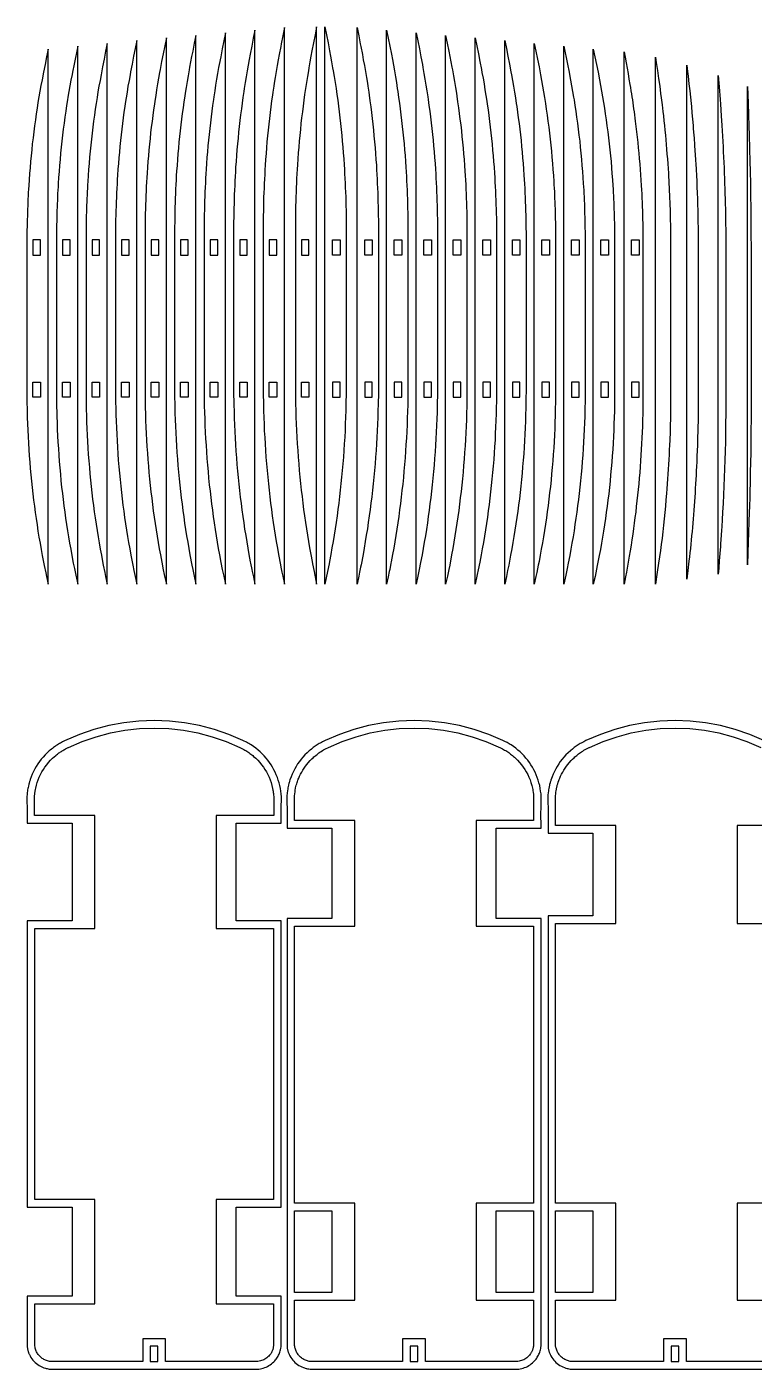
# Model space of a CAD drawing. Extents: x -0.2 to 42.7, y -68.2 to -33.5.
# Drawn here: x 16.85 to 28.8, y -55.81 to -33.75 of the extents above; entities that cross this region are included whole.
import ezdxf

# ---------------------------------------------------------------- set-up
doc = ezdxf.new("R2010")
doc.units = 0
doc.layers.get('0').update_dxf_attribs({"linetype": 'CONTINUOUS'})
doc.layers.add('SECTIONCUTEDGES', color=18, linetype='CONTINUOUS')

msp = doc.modelspace()

# ---------------------------------------------------------------- linework, layer by layer
for points in [[(17.076, -37.253), (16.951, -37.253), (16.951, -37.504), (17.076, -37.504)], [(17.562, -37.253), (17.437, -37.253), (17.437, -37.504), (17.562, -37.504)], [(18.047, -37.253), (17.922, -37.253), (17.922, -37.504), (18.047, -37.504)], [(18.532, -37.253), (18.407, -37.253), (18.407, -37.504), (18.532, -37.504)], [(19.017, -37.253), (18.892, -37.253), (18.892, -37.504), (19.017, -37.504)], [(19.502, -37.253), (19.377, -37.253), (19.377, -37.504), (19.502, -37.504)], [(19.988, -37.253), (19.863, -37.253), (19.863, -37.504), (19.988, -37.504)], [(20.473, -37.253), (20.348, -37.253), (20.348, -37.504), (20.473, -37.504)], [(20.958, -37.253), (20.833, -37.253), (20.833, -37.504), (20.958, -37.504)], [(21.487, -37.253), (21.363, -37.253), (21.363, -37.504), (21.487, -37.504)], [(24.344, -37.253), (24.469, -37.253), (24.469, -37.504), (24.344, -37.504)], [(25.314, -37.253), (25.439, -37.253), (25.439, -37.504), (25.314, -37.504)], [(17.076, -39.838), (16.951, -39.838), (16.951, -39.588), (17.076, -39.588)], [(17.562, -39.838), (17.437, -39.838), (17.437, -39.588), (17.562, -39.588)], [(18.047, -39.838), (17.922, -39.838), (17.922, -39.588), (18.047, -39.588)], [(18.532, -39.838), (18.407, -39.838), (18.407, -39.588), (18.532, -39.588)], [(19.017, -39.838), (18.892, -39.838), (18.892, -39.588), (19.017, -39.588)], [(19.502, -39.838), (19.377, -39.838), (19.377, -39.588), (19.502, -39.588)], [(19.988, -39.838), (19.863, -39.838), (19.863, -39.588), (19.988, -39.588)], [(20.473, -39.838), (20.348, -39.838), (20.348, -39.588), (20.473, -39.588)], [(20.958, -39.838), (20.833, -39.838), (20.833, -39.588), (20.958, -39.588)], [(21.487, -39.838), (21.363, -39.838), (21.363, -39.588), (21.487, -39.588)], [(26.41, -39.838), (26.41, -39.588), (26.285, -39.588), (26.285, -39.838)], [(26.789, -39.838), (26.914, -39.838), (26.914, -39.588), (26.789, -39.588)], [(23.151, -55.682), (23.276, -55.682), (23.276, -55.432), (23.151, -55.432)], [(27.44, -55.682), (27.565, -55.682), (27.565, -55.432), (27.44, -55.432)]]:
    msp.add_lwpolyline(points, close=True)
at = {"layer": 'SECTIONCUTEDGES'}
for points in [[(19.143, -42.909), (19.143, -33.934), (19.116, -34.063), (19.09, -34.192), (19.065, -34.322), (19.041, -34.452), (19.032, -34.499), (19.015, -34.594), (18.998, -34.689), (18.983, -34.784), (18.968, -34.879), (18.953, -34.974), (18.946, -35.021), (18.933, -35.115), (18.92, -35.209), (18.908, -35.304), (18.896, -35.398), (18.885, -35.492), (18.875, -35.587), (18.866, -35.681), (18.857, -35.776), (18.848, -35.87), (18.84, -35.965), (18.833, -36.059), (18.827, -36.154), (18.822, -36.228), (18.818, -36.302), (18.814, -36.375), (18.81, -36.449), (18.807, -36.523), (18.804, -36.596), (18.801, -36.67), (18.799, -36.744), (18.797, -36.818), (18.796, -36.892), (18.794, -36.965), (18.793, -37.039), (18.793, -37.102), (18.793, -39.759), (18.793, -39.823), (18.795, -39.905), (18.796, -40.004), (18.799, -40.112), (18.803, -40.219), (18.807, -40.326), (18.812, -40.433), (18.818, -40.541), (18.824, -40.648), (18.832, -40.755), (18.84, -40.862), (18.848, -40.969), (18.858, -41.076), (18.868, -41.183), (18.879, -41.289), (18.89, -41.394), (18.903, -41.498), (18.916, -41.602), (18.929, -41.705), (18.944, -41.809), (18.959, -41.913), (18.975, -42.016), (18.991, -42.12), (19.009, -42.223), (19.027, -42.326), (19.045, -42.429), (19.068, -42.545), (19.093, -42.671), (19.109, -42.748)], [(19.628, -42.909), (19.628, -33.892), (19.602, -34.021), (19.576, -34.151), (19.559, -34.238), (19.542, -34.325), (19.526, -34.412), (19.517, -34.459), (19.5, -34.554), (19.484, -34.65), (19.468, -34.745), (19.453, -34.841), (19.445, -34.888), (19.431, -34.984), (19.418, -35.079), (19.405, -35.173), (19.393, -35.268), (19.381, -35.362), (19.371, -35.457), (19.36, -35.552), (19.351, -35.647), (19.342, -35.742), (19.333, -35.837), (19.326, -35.932), (19.319, -36.027), (19.312, -36.122), (19.307, -36.196), (19.303, -36.27), (19.299, -36.344), (19.296, -36.418), (19.292, -36.492), (19.289, -36.567), (19.287, -36.641), (19.284, -36.715), (19.282, -36.789), (19.281, -36.863), (19.28, -36.937), (19.278, -37.061), (19.278, -39.744), (19.279, -39.841), (19.281, -39.941), (19.282, -39.991), (19.284, -40.099), (19.288, -40.206), (19.292, -40.314), (19.297, -40.422), (19.303, -40.529), (19.31, -40.637), (19.317, -40.745), (19.325, -40.852), (19.333, -40.96), (19.343, -41.067), (19.353, -41.175), (19.364, -41.282), (19.376, -41.386), (19.388, -41.491), (19.401, -41.595), (19.414, -41.7), (19.429, -41.804), (19.444, -41.908), (19.46, -42.012), (19.476, -42.116), (19.494, -42.22), (19.512, -42.324), (19.531, -42.427), (19.563, -42.594), (19.578, -42.67), (19.601, -42.779)], [(20.114, -42.909), (20.114, -33.849), (20.087, -33.979), (20.061, -34.11), (20.036, -34.241), (20.011, -34.372), (20.002, -34.419), (19.985, -34.515), (19.969, -34.611), (19.953, -34.707), (19.938, -34.803), (19.923, -34.899), (19.916, -34.947), (19.903, -35.042), (19.89, -35.137), (19.878, -35.232), (19.867, -35.327), (19.856, -35.422), (19.846, -35.517), (19.836, -35.613), (19.827, -35.708), (19.819, -35.804), (19.811, -35.899), (19.804, -35.995), (19.797, -36.09), (19.793, -36.165), (19.788, -36.239), (19.784, -36.313), (19.781, -36.388), (19.777, -36.462), (19.775, -36.537), (19.772, -36.611), (19.77, -36.686), (19.768, -36.76), (19.766, -36.835), (19.765, -36.909), (19.764, -36.995), (19.763, -37.033), (19.763, -39.729), (19.764, -39.802), (19.766, -39.927), (19.767, -39.977), (19.77, -40.085), (19.773, -40.194), (19.777, -40.302), (19.782, -40.41), (19.788, -40.518), (19.795, -40.626), (19.802, -40.735), (19.81, -40.843), (19.819, -40.951), (19.828, -41.059), (19.838, -41.166), (19.849, -41.274), (19.861, -41.379), (19.873, -41.484), (19.886, -41.589), (19.9, -41.694), (19.914, -41.799), (19.929, -41.903), (19.945, -42.008), (19.962, -42.112), (19.979, -42.217), (19.997, -42.321), (20.016, -42.425), (20.04, -42.554), (20.063, -42.669), (20.086, -42.779)], [(20.599, -42.909), (20.599, -33.807), (20.572, -33.938), (20.546, -34.069), (20.521, -34.2), (20.504, -34.288), (20.487, -34.38), (20.47, -34.476), (20.454, -34.572), (20.438, -34.668), (20.423, -34.765), (20.416, -34.813), (20.402, -34.91), (20.388, -35.005), (20.376, -35.1), (20.363, -35.196), (20.352, -35.291), (20.341, -35.387), (20.331, -35.483), (20.321, -35.579), (20.312, -35.674), (20.304, -35.77), (20.296, -35.866), (20.289, -35.962), (20.282, -36.058), (20.278, -36.133), (20.274, -36.208), (20.27, -36.283), (20.266, -36.357), (20.263, -36.432), (20.26, -36.507), (20.257, -36.582), (20.255, -36.657), (20.253, -36.731), (20.251, -36.806), (20.25, -36.881), (20.249, -36.956), (20.249, -37.019), (20.249, -39.714), (20.249, -39.788), (20.251, -39.913), (20.252, -39.963), (20.255, -40.072), (20.258, -40.181), (20.263, -40.29), (20.268, -40.398), (20.273, -40.507), (20.28, -40.616), (20.287, -40.724), (20.295, -40.833), (20.304, -40.942), (20.313, -41.05), (20.324, -41.158), (20.335, -41.267), (20.346, -41.372), (20.358, -41.478), (20.371, -41.583), (20.385, -41.688), (20.399, -41.794), (20.414, -41.899), (20.43, -42.004), (20.447, -42.109), (20.464, -42.213), (20.482, -42.318), (20.501, -42.423), (20.523, -42.54), (20.528, -42.565), (20.548, -42.668), (20.555, -42.702), (20.573, -42.789)], [(21.084, -42.909), (21.084, -33.764), (21.057, -33.896), (21.031, -34.028), (21.023, -34.072), (20.998, -34.204), (20.981, -34.292), (20.964, -34.388), (20.947, -34.485), (20.931, -34.581), (20.916, -34.678), (20.908, -34.727), (20.894, -34.824), (20.887, -34.872), (20.873, -34.968), (20.861, -35.064), (20.849, -35.16), (20.837, -35.256), (20.826, -35.352), (20.816, -35.448), (20.806, -35.544), (20.797, -35.641), (20.789, -35.737), (20.781, -35.833), (20.774, -35.93), (20.768, -36.026), (20.763, -36.101), (20.759, -36.177), (20.755, -36.252), (20.751, -36.327), (20.748, -36.402), (20.745, -36.477), (20.742, -36.552), (20.74, -36.627), (20.738, -36.703), (20.737, -36.778), (20.735, -36.853), (20.734, -36.928), (20.734, -36.998), (20.734, -39.699), (20.735, -39.798), (20.737, -39.924), (20.737, -39.95), (20.74, -40.059), (20.744, -40.168), (20.748, -40.277), (20.753, -40.387), (20.759, -40.496), (20.765, -40.605), (20.772, -40.714), (20.78, -40.823), (20.789, -40.932), (20.799, -41.041), (20.809, -41.15), (20.82, -41.259), (20.831, -41.365), (20.843, -41.471), (20.856, -41.577), (20.87, -41.683), (20.884, -41.788), (20.9, -41.894), (20.915, -42), (20.932, -42.105), (20.949, -42.21), (20.967, -42.315), (20.986, -42.42), (21.018, -42.589), (21.026, -42.628), (21.043, -42.712), (21.056, -42.777)], [(21.613, -42.909), (21.613, -33.751), (21.586, -33.883), (21.561, -34.015), (21.535, -34.147), (21.519, -34.235), (21.502, -34.327), (21.485, -34.424), (21.477, -34.472), (21.461, -34.569), (21.445, -34.666), (21.43, -34.763), (21.416, -34.86), (21.403, -34.956), (21.39, -35.052), (21.378, -35.148), (21.366, -35.245), (21.355, -35.341), (21.345, -35.437), (21.336, -35.534), (21.327, -35.63), (21.318, -35.726), (21.311, -35.823), (21.303, -35.92), (21.297, -36.016), (21.292, -36.091), (21.288, -36.167), (21.284, -36.242), (21.28, -36.317), (21.277, -36.392), (21.274, -36.468), (21.272, -36.543), (21.269, -36.618), (21.267, -36.693), (21.266, -36.769), (21.264, -36.844), (21.263, -36.958), (21.263, -36.989), (21.263, -39.695), (21.264, -39.793), (21.266, -39.92), (21.267, -39.945), (21.269, -40.055), (21.273, -40.164), (21.277, -40.274), (21.282, -40.383), (21.288, -40.492), (21.294, -40.602), (21.302, -40.711), (21.31, -40.82), (21.318, -40.929), (21.328, -41.039), (21.338, -41.148), (21.349, -41.257), (21.36, -41.363), (21.373, -41.469), (21.386, -41.575), (21.399, -41.681), (21.414, -41.787), (21.429, -41.893), (21.445, -41.998), (21.461, -42.104), (21.479, -42.209), (21.497, -42.314), (21.516, -42.42), (21.538, -42.538), (21.545, -42.576), (21.57, -42.701)], [(21.748, -42.909), (21.748, -33.751), (21.775, -33.883), (21.801, -34.015), (21.826, -34.147), (21.843, -34.235), (21.859, -34.327), (21.876, -34.424), (21.885, -34.472), (21.901, -34.569), (21.916, -34.666), (21.931, -34.763), (21.945, -34.86), (21.959, -34.956), (21.971, -35.052), (21.984, -35.148), (21.995, -35.245), (22.006, -35.341), (22.016, -35.437), (22.026, -35.534), (22.035, -35.63), (22.043, -35.726), (22.051, -35.823), (22.058, -35.92), (22.064, -36.016), (22.069, -36.091), (22.073, -36.167), (22.077, -36.242), (22.081, -36.317), (22.084, -36.392), (22.087, -36.468), (22.09, -36.543), (22.092, -36.618), (22.094, -36.693), (22.096, -36.769), (22.097, -36.844), (22.098, -36.958), (22.098, -36.989), (22.098, -39.695), (22.097, -39.793), (22.095, -39.92), (22.095, -39.945), (22.092, -40.055), (22.089, -40.164), (22.084, -40.274), (22.079, -40.383), (22.074, -40.492), (22.067, -40.602), (22.06, -40.711), (22.052, -40.82), (22.043, -40.929), (22.034, -41.039), (22.023, -41.148), (22.012, -41.257), (22.001, -41.363), (21.989, -41.469), (21.976, -41.575), (21.962, -41.681), (21.948, -41.787), (21.933, -41.893), (21.917, -41.998), (21.9, -42.104), (21.883, -42.209), (21.865, -42.314), (21.846, -42.42), (21.824, -42.538), (21.816, -42.576), (21.792, -42.701)], [(22.277, -42.909), (22.277, -33.764), (22.304, -33.896), (22.33, -34.028), (22.339, -34.072), (22.364, -34.204), (22.38, -34.292), (22.397, -34.388), (22.414, -34.485), (22.43, -34.581), (22.446, -34.678), (22.453, -34.727), (22.468, -34.824), (22.475, -34.872), (22.488, -34.968), (22.501, -35.064), (22.513, -35.16), (22.524, -35.256), (22.535, -35.352), (22.545, -35.448), (22.555, -35.544), (22.564, -35.641), (22.572, -35.737), (22.58, -35.833), (22.587, -35.93), (22.594, -36.026), (22.598, -36.101), (22.603, -36.177), (22.607, -36.252), (22.61, -36.327), (22.614, -36.402), (22.616, -36.477), (22.619, -36.552), (22.621, -36.627), (22.623, -36.703), (22.625, -36.778), (22.626, -36.853), (22.627, -36.928), (22.628, -36.998), (22.628, -39.699), (22.627, -39.798), (22.625, -39.924), (22.624, -39.95), (22.621, -40.059), (22.618, -40.168), (22.614, -40.277), (22.609, -40.387), (22.603, -40.496), (22.596, -40.605), (22.589, -40.714), (22.581, -40.823), (22.572, -40.932), (22.563, -41.041), (22.553, -41.15), (22.542, -41.259), (22.53, -41.365), (22.518, -41.471), (22.505, -41.577), (22.491, -41.683), (22.477, -41.788), (22.462, -41.894), (22.446, -42), (22.429, -42.105), (22.412, -42.21), (22.394, -42.315), (22.375, -42.42), (22.343, -42.589), (22.336, -42.628), (22.319, -42.712), (22.305, -42.777)], [(22.806, -42.702), (22.788, -42.789), (22.763, -42.909), (22.763, -33.807), (22.789, -33.938), (22.815, -34.069), (22.841, -34.2), (22.857, -34.288), (22.874, -34.38), (22.891, -34.476), (22.907, -34.572), (22.923, -34.668), (22.938, -34.765), (22.946, -34.813), (22.96, -34.91), (22.973, -35.005), (22.986, -35.1), (22.998, -35.196), (23.009, -35.291), (23.02, -35.387), (23.031, -35.483), (23.04, -35.579), (23.049, -35.674), (23.058, -35.77), (23.065, -35.866), (23.072, -35.962), (23.079, -36.058), (23.084, -36.133), (23.088, -36.208), (23.092, -36.283), (23.095, -36.357), (23.099, -36.432), (23.102, -36.507), (23.104, -36.582), (23.107, -36.657), (23.108, -36.731), (23.11, -36.806), (23.111, -36.881), (23.112, -36.956), (23.113, -37.019), (23.113, -39.714), (23.112, -39.788), (23.11, -39.913), (23.109, -39.963), (23.107, -40.072), (23.103, -40.181), (23.099, -40.29), (23.094, -40.398), (23.088, -40.507), (23.081, -40.616), (23.074, -40.724), (23.066, -40.833), (23.057, -40.942), (23.048, -41.05), (23.038, -41.158), (23.027, -41.267), (23.015, -41.372), (23.003, -41.478), (22.99, -41.583), (22.977, -41.688), (22.962, -41.794), (22.947, -41.899), (22.931, -42.004), (22.915, -42.109), (22.897, -42.213), (22.879, -42.318), (22.86, -42.423), (22.838, -42.54), (22.833, -42.565), (22.813, -42.668)], [(23.248, -42.909), (23.248, -33.849), (23.275, -33.979), (23.301, -34.11), (23.326, -34.241), (23.35, -34.372), (23.359, -34.419), (23.376, -34.515), (23.393, -34.611), (23.408, -34.707), (23.423, -34.803), (23.438, -34.899), (23.445, -34.947), (23.458, -35.042), (23.471, -35.137), (23.483, -35.232), (23.495, -35.327), (23.506, -35.422), (23.516, -35.517), (23.525, -35.613), (23.534, -35.708), (23.543, -35.804), (23.551, -35.899), (23.558, -35.995), (23.564, -36.09), (23.569, -36.165), (23.573, -36.239), (23.577, -36.313), (23.581, -36.388), (23.584, -36.462), (23.587, -36.537), (23.589, -36.611), (23.592, -36.686), (23.594, -36.76), (23.595, -36.835), (23.597, -36.909), (23.598, -36.995), (23.598, -37.033), (23.598, -39.729), (23.597, -39.802), (23.596, -39.927), (23.595, -39.977), (23.592, -40.085), (23.588, -40.194), (23.584, -40.302), (23.579, -40.41), (23.573, -40.518), (23.567, -40.626), (23.559, -40.735), (23.551, -40.843), (23.543, -40.951), (23.533, -41.059), (23.523, -41.166), (23.512, -41.274), (23.501, -41.379), (23.488, -41.484), (23.475, -41.589), (23.462, -41.694), (23.447, -41.799), (23.432, -41.903), (23.416, -42.008), (23.4, -42.112), (23.382, -42.217), (23.364, -42.321), (23.345, -42.425), (23.321, -42.554), (23.298, -42.669), (23.275, -42.779)], [(23.733, -42.909), (23.733, -33.892), (23.76, -34.021), (23.786, -34.151), (23.803, -34.238), (23.819, -34.325), (23.836, -34.412), (23.844, -34.459), (23.861, -34.554), (23.878, -34.65), (23.894, -34.745), (23.909, -34.841), (23.916, -34.888), (23.93, -34.984), (23.944, -35.079), (23.956, -35.173), (23.968, -35.268), (23.98, -35.362), (23.991, -35.457), (24.001, -35.552), (24.011, -35.647), (24.02, -35.742), (24.028, -35.837), (24.036, -35.932), (24.043, -36.027), (24.049, -36.122), (24.054, -36.196), (24.058, -36.27), (24.062, -36.344), (24.066, -36.418), (24.069, -36.492), (24.072, -36.567), (24.075, -36.641), (24.077, -36.715), (24.079, -36.789), (24.081, -36.863), (24.082, -36.937), (24.083, -37.061), (24.083, -39.744), (24.082, -39.841), (24.081, -39.941), (24.08, -39.991), (24.077, -40.099), (24.073, -40.206), (24.069, -40.314), (24.064, -40.422), (24.058, -40.529), (24.052, -40.637), (24.045, -40.745), (24.037, -40.852), (24.028, -40.96), (24.018, -41.067), (24.008, -41.175), (23.997, -41.282), (23.986, -41.386), (23.974, -41.491), (23.961, -41.595), (23.947, -41.7), (23.933, -41.804), (23.917, -41.908), (23.902, -42.012), (23.885, -42.116), (23.868, -42.22), (23.85, -42.324), (23.831, -42.427), (23.799, -42.594), (23.783, -42.67), (23.761, -42.779)], [(24.218, -42.909), (24.218, -33.934), (24.245, -34.063), (24.271, -34.192), (24.296, -34.322), (24.321, -34.452), (24.33, -34.499), (24.347, -34.594), (24.363, -34.689), (24.379, -34.784), (24.394, -34.879), (24.408, -34.974), (24.415, -35.021), (24.429, -35.115), (24.441, -35.209), (24.454, -35.304), (24.465, -35.398), (24.476, -35.492), (24.486, -35.587), (24.496, -35.681), (24.505, -35.776), (24.513, -35.87), (24.521, -35.965), (24.528, -36.059), (24.535, -36.154), (24.539, -36.228), (24.543, -36.302), (24.547, -36.375), (24.551, -36.449), (24.554, -36.523), (24.557, -36.596), (24.56, -36.67), (24.562, -36.744), (24.564, -36.818), (24.566, -36.892), (24.567, -36.965), (24.568, -37.039), (24.568, -37.102), (24.568, -39.759), (24.568, -39.823), (24.567, -39.905), (24.565, -40.004), (24.562, -40.112), (24.559, -40.219), (24.554, -40.326), (24.549, -40.433), (24.544, -40.541), (24.537, -40.648), (24.53, -40.755), (24.522, -40.862), (24.513, -40.969), (24.504, -41.076), (24.493, -41.183), (24.482, -41.289), (24.471, -41.394), (24.459, -41.498), (24.446, -41.602), (24.432, -41.705), (24.418, -41.809), (24.403, -41.913), (24.387, -42.016), (24.37, -42.12), (24.353, -42.223), (24.335, -42.326), (24.316, -42.429), (24.294, -42.545), (24.269, -42.671), (24.253, -42.748)], [(17.202, -42.909), (17.202, -34.117), (17.176, -34.244), (17.15, -34.37), (17.124, -34.497), (17.1, -34.624), (17.082, -34.717), (17.066, -34.81), (17.05, -34.903), (17.034, -34.996), (17.019, -35.089), (17.005, -35.182), (16.991, -35.28), (16.978, -35.378), (16.965, -35.476), (16.953, -35.574), (16.941, -35.672), (16.931, -35.77), (16.921, -35.868), (16.911, -35.966), (16.903, -36.065), (16.895, -36.163), (16.888, -36.262), (16.882, -36.36), (16.878, -36.416), (16.875, -36.471), (16.872, -36.526), (16.869, -36.582), (16.867, -36.637), (16.865, -36.692), (16.862, -36.748), (16.86, -36.803), (16.859, -36.859), (16.857, -36.914), (16.856, -36.969), (16.853, -37.153), (16.852, -37.226), (16.852, -39.823), (16.853, -39.918), (16.855, -40.039), (16.856, -40.064), (16.858, -40.169), (16.862, -40.274), (16.866, -40.379), (16.871, -40.484), (16.877, -40.589), (16.883, -40.694), (16.891, -40.799), (16.899, -40.904), (16.907, -41.008), (16.917, -41.113), (16.927, -41.218), (16.938, -41.322), (16.95, -41.424), (16.962, -41.526), (16.975, -41.628), (16.988, -41.73), (17.003, -41.832), (17.018, -41.933), (17.034, -42.035), (17.05, -42.136), (17.068, -42.237), (17.086, -42.338), (17.105, -42.439), (17.137, -42.602), (17.161, -42.72), (17.175, -42.782)], [(17.687, -42.909), (17.687, -34.068), (17.67, -34.153), (17.643, -34.28), (17.626, -34.365), (17.601, -34.493), (17.593, -34.535), (17.576, -34.625), (17.559, -34.718), (17.543, -34.811), (17.527, -34.905), (17.519, -34.952), (17.505, -35.045), (17.49, -35.139), (17.476, -35.237), (17.463, -35.336), (17.45, -35.434), (17.438, -35.533), (17.427, -35.631), (17.416, -35.73), (17.406, -35.829), (17.397, -35.928), (17.388, -36.027), (17.38, -36.126), (17.373, -36.225), (17.367, -36.324), (17.363, -36.379), (17.36, -36.435), (17.357, -36.491), (17.355, -36.546), (17.352, -36.602), (17.35, -36.658), (17.348, -36.713), (17.346, -36.769), (17.344, -36.825), (17.342, -36.88), (17.341, -36.936), (17.339, -37.011), (17.337, -37.165), (17.337, -37.194), (17.337, -39.806), (17.338, -39.901), (17.34, -40.023), (17.341, -40.048), (17.344, -40.153), (17.347, -40.259), (17.351, -40.365), (17.356, -40.47), (17.362, -40.576), (17.369, -40.681), (17.376, -40.787), (17.384, -40.892), (17.393, -40.998), (17.402, -41.103), (17.412, -41.208), (17.423, -41.313), (17.435, -41.416), (17.447, -41.519), (17.46, -41.621), (17.474, -41.723), (17.488, -41.826), (17.503, -41.928), (17.519, -42.03), (17.536, -42.132), (17.553, -42.233), (17.571, -42.335), (17.59, -42.437), (17.614, -42.563), (17.632, -42.65), (17.655, -42.761)], [(18.173, -42.909), (18.173, -34.026), (18.146, -34.153), (18.12, -34.281), (18.095, -34.41), (18.07, -34.538), (18.053, -34.632), (18.036, -34.725), (18.02, -34.819), (18.005, -34.913), (17.99, -35.008), (17.976, -35.102), (17.961, -35.201), (17.948, -35.299), (17.935, -35.398), (17.923, -35.497), (17.912, -35.596), (17.901, -35.696), (17.891, -35.795), (17.882, -35.894), (17.873, -35.994), (17.866, -36.093), (17.858, -36.192), (17.852, -36.292), (17.849, -36.348), (17.845, -36.404), (17.843, -36.46), (17.84, -36.516), (17.837, -36.572), (17.835, -36.628), (17.833, -36.684), (17.831, -36.74), (17.829, -36.796), (17.828, -36.852), (17.826, -36.908), (17.825, -36.964), (17.823, -37.079), (17.823, -37.152), (17.823, -39.791), (17.823, -39.887), (17.824, -39.911), (17.826, -40.034), (17.829, -40.14), (17.832, -40.246), (17.837, -40.353), (17.842, -40.459), (17.847, -40.565), (17.854, -40.671), (17.861, -40.777), (17.869, -40.883), (17.878, -40.989), (17.887, -41.094), (17.898, -41.2), (17.909, -41.306), (17.92, -41.409), (17.932, -41.512), (17.945, -41.615), (17.959, -41.718), (17.973, -41.82), (17.988, -41.923), (18.004, -42.026), (18.021, -42.128), (18.038, -42.23), (18.056, -42.332), (18.075, -42.434), (18.095, -42.536), (18.107, -42.599), (18.132, -42.718), (18.145, -42.781)], [(18.658, -42.909), (18.658, -33.976), (18.631, -34.105), (18.605, -34.234), (18.58, -34.363), (18.555, -34.492), (18.547, -34.539), (18.53, -34.633), (18.513, -34.727), (18.497, -34.822), (18.482, -34.917), (18.468, -35.011), (18.461, -35.059), (18.447, -35.152), (18.435, -35.246), (18.423, -35.34), (18.411, -35.433), (18.4, -35.527), (18.39, -35.621), (18.38, -35.715), (18.371, -35.809), (18.363, -35.903), (18.355, -35.998), (18.348, -36.092), (18.342, -36.186), (18.337, -36.259), (18.333, -36.333), (18.329, -36.406), (18.325, -36.48), (18.322, -36.553), (18.319, -36.626), (18.316, -36.7), (18.314, -36.773), (18.312, -36.847), (18.31, -36.92), (18.309, -36.993), (18.308, -37.067), (18.308, -37.125), (18.308, -39.774), (18.308, -39.806), (18.309, -39.919), (18.311, -40.018), (18.314, -40.125), (18.318, -40.232), (18.322, -40.338), (18.327, -40.445), (18.333, -40.552), (18.339, -40.658), (18.346, -40.765), (18.354, -40.872), (18.363, -40.978), (18.373, -41.084), (18.383, -41.191), (18.394, -41.297), (18.405, -41.401), (18.417, -41.504), (18.43, -41.608), (18.444, -41.711), (18.458, -41.814), (18.474, -41.918), (18.489, -42.021), (18.506, -42.124), (18.523, -42.226), (18.541, -42.329), (18.56, -42.432), (18.592, -42.597), (18.61, -42.685), (18.63, -42.78)], [(24.703, -42.909), (24.703, -33.976), (24.73, -34.105), (24.756, -34.234), (24.781, -34.363), (24.806, -34.492), (24.815, -34.539), (24.832, -34.633), (24.848, -34.727), (24.864, -34.822), (24.879, -34.917), (24.894, -35.011), (24.901, -35.059), (24.914, -35.152), (24.927, -35.246), (24.939, -35.34), (24.95, -35.433), (24.961, -35.527), (24.971, -35.621), (24.981, -35.715), (24.99, -35.809), (24.998, -35.903), (25.006, -35.998), (25.013, -36.092), (25.02, -36.186), (25.024, -36.259), (25.029, -36.333), (25.033, -36.406), (25.036, -36.48), (25.04, -36.553), (25.042, -36.626), (25.045, -36.7), (25.047, -36.773), (25.049, -36.847), (25.051, -36.92), (25.052, -36.993), (25.053, -37.067), (25.054, -37.125), (25.054, -39.774), (25.053, -39.806), (25.052, -39.919), (25.05, -40.018), (25.047, -40.125), (25.044, -40.232), (25.04, -40.338), (25.035, -40.445), (25.029, -40.552), (25.022, -40.658), (25.015, -40.765), (25.007, -40.872), (24.998, -40.978), (24.989, -41.084), (24.979, -41.191), (24.968, -41.297), (24.956, -41.401), (24.944, -41.504), (24.931, -41.608), (24.917, -41.711), (24.903, -41.814), (24.888, -41.918), (24.872, -42.021), (24.855, -42.124), (24.838, -42.226), (24.82, -42.329), (24.801, -42.432), (24.769, -42.597), (24.751, -42.685), (24.731, -42.78)], [(25.189, -42.909), (25.189, -34.026), (25.215, -34.153), (25.241, -34.281), (25.267, -34.41), (25.291, -34.538), (25.309, -34.632), (25.325, -34.725), (25.341, -34.819), (25.357, -34.913), (25.372, -35.008), (25.386, -35.102), (25.4, -35.201), (25.413, -35.299), (25.426, -35.398), (25.438, -35.497), (25.45, -35.596), (25.46, -35.696), (25.47, -35.795), (25.479, -35.894), (25.488, -35.994), (25.496, -36.093), (25.503, -36.192), (25.509, -36.292), (25.513, -36.348), (25.516, -36.404), (25.519, -36.46), (25.522, -36.516), (25.524, -36.572), (25.526, -36.628), (25.529, -36.684), (25.531, -36.74), (25.532, -36.796), (25.534, -36.852), (25.535, -36.908), (25.536, -36.964), (25.538, -37.079), (25.539, -37.152), (25.539, -39.791), (25.538, -39.887), (25.538, -39.911), (25.535, -40.034), (25.533, -40.14), (25.529, -40.246), (25.525, -40.353), (25.52, -40.459), (25.514, -40.565), (25.508, -40.671), (25.5, -40.777), (25.492, -40.883), (25.484, -40.989), (25.474, -41.094), (25.464, -41.2), (25.453, -41.306), (25.441, -41.409), (25.429, -41.512), (25.416, -41.615), (25.403, -41.718), (25.388, -41.82), (25.373, -41.923), (25.357, -42.026), (25.341, -42.128), (25.323, -42.23), (25.305, -42.332), (25.286, -42.434), (25.267, -42.536), (25.254, -42.599), (25.23, -42.718), (25.216, -42.781)], [(25.674, -42.909), (25.674, -34.068), (25.692, -34.153), (25.718, -34.28), (25.735, -34.365), (25.76, -34.493), (25.768, -34.535), (25.785, -34.625), (25.802, -34.718), (25.819, -34.811), (25.834, -34.905), (25.842, -34.952), (25.857, -35.045), (25.871, -35.139), (25.885, -35.237), (25.899, -35.336), (25.911, -35.434), (25.923, -35.533), (25.935, -35.631), (25.945, -35.73), (25.955, -35.829), (25.965, -35.928), (25.973, -36.027), (25.981, -36.126), (25.988, -36.225), (25.995, -36.324), (25.998, -36.379), (26.001, -36.435), (26.004, -36.491), (26.007, -36.546), (26.009, -36.602), (26.012, -36.658), (26.014, -36.713), (26.016, -36.769), (26.017, -36.825), (26.019, -36.88), (26.02, -36.936), (26.022, -37.011), (26.024, -37.165), (26.024, -37.194), (26.024, -39.806), (26.023, -39.901), (26.021, -40.023), (26.021, -40.048), (26.018, -40.153), (26.014, -40.259), (26.01, -40.365), (26.005, -40.47), (25.999, -40.576), (25.993, -40.681), (25.985, -40.787), (25.977, -40.892), (25.969, -40.998), (25.959, -41.103), (25.949, -41.208), (25.938, -41.313), (25.927, -41.416), (25.914, -41.519), (25.902, -41.621), (25.888, -41.723), (25.873, -41.826), (25.858, -41.928), (25.842, -42.03), (25.826, -42.132), (25.808, -42.233), (25.79, -42.335), (25.772, -42.437), (25.747, -42.563), (25.729, -42.65), (25.706, -42.761)], [(26.159, -42.909), (26.159, -34.117), (26.186, -34.244), (26.212, -34.37), (26.237, -34.497), (26.262, -34.624), (26.279, -34.717), (26.296, -34.81), (26.312, -34.903), (26.327, -34.996), (26.342, -35.089), (26.356, -35.182), (26.37, -35.28), (26.384, -35.378), (26.397, -35.476), (26.409, -35.574), (26.42, -35.672), (26.431, -35.77), (26.441, -35.868), (26.45, -35.966), (26.458, -36.065), (26.466, -36.163), (26.473, -36.262), (26.48, -36.36), (26.483, -36.416), (26.486, -36.471), (26.489, -36.526), (26.492, -36.582), (26.495, -36.637), (26.497, -36.692), (26.499, -36.748), (26.501, -36.803), (26.503, -36.859), (26.504, -36.914), (26.506, -36.969), (26.509, -37.153), (26.509, -37.226), (26.509, -39.823), (26.508, -39.918), (26.506, -40.039), (26.506, -40.064), (26.503, -40.169), (26.499, -40.274), (26.495, -40.379), (26.49, -40.484), (26.484, -40.589), (26.478, -40.694), (26.471, -40.799), (26.463, -40.904), (26.454, -41.008), (26.444, -41.113), (26.434, -41.218), (26.423, -41.322), (26.412, -41.424), (26.4, -41.526), (26.387, -41.628), (26.373, -41.73), (26.359, -41.832), (26.344, -41.933), (26.328, -42.035), (26.311, -42.136), (26.294, -42.237), (26.276, -42.338), (26.257, -42.439), (26.225, -42.602), (26.2, -42.72), (26.187, -42.782)], [(26.687, -42.787), (26.664, -42.909), (26.664, -34.16), (26.681, -34.25), (26.697, -34.34), (26.714, -34.43), (26.73, -34.52), (26.745, -34.61), (26.761, -34.7), (26.769, -34.75), (26.777, -34.8), (26.785, -34.85), (26.793, -34.9), (26.801, -34.949), (26.808, -34.999), (26.815, -35.049), (26.822, -35.099), (26.829, -35.149), (26.836, -35.199), (26.843, -35.249), (26.849, -35.299), (26.86, -35.387), (26.871, -35.475), (26.881, -35.563), (26.89, -35.652), (26.899, -35.74), (26.907, -35.828), (26.915, -35.916), (26.923, -36.005), (26.93, -36.093), (26.936, -36.182), (26.942, -36.27), (26.947, -36.359), (26.951, -36.428), (26.955, -36.497), (26.958, -36.566), (26.961, -36.634), (26.964, -36.703), (26.966, -36.772), (26.968, -36.841), (26.97, -36.911), (26.972, -36.98), (26.973, -37.049), (26.974, -37.118), (26.975, -37.253), (26.975, -39.852), (26.974, -39.959), (26.974, -39.986), (26.972, -40.105), (26.969, -40.211), (26.966, -40.317), (26.962, -40.411), (26.958, -40.506), (26.953, -40.6), (26.948, -40.695), (26.942, -40.789), (26.936, -40.883), (26.929, -40.978), (26.922, -41.072), (26.914, -41.166), (26.905, -41.26), (26.896, -41.354), (26.887, -41.448), (26.877, -41.54), (26.866, -41.631), (26.856, -41.723), (26.844, -41.814), (26.832, -41.905), (26.82, -41.996), (26.806, -42.088), (26.793, -42.179), (26.779, -42.269), (26.764, -42.36), (26.749, -42.451), (26.72, -42.613), (26.702, -42.712)], [(27.18, -42.909), (27.18, -34.247), (27.193, -34.335), (27.213, -34.466), (27.231, -34.597), (27.25, -34.728), (27.265, -34.845), (27.275, -34.919), (27.289, -35.03), (27.302, -35.141), (27.311, -35.215), (27.319, -35.293), (27.327, -35.371), (27.335, -35.45), (27.343, -35.528), (27.35, -35.606), (27.357, -35.685), (27.364, -35.763), (27.37, -35.842), (27.376, -35.92), (27.382, -35.999), (27.387, -36.078), (27.392, -36.156), (27.396, -36.215), (27.399, -36.274), (27.402, -36.333), (27.405, -36.392), (27.408, -36.451), (27.411, -36.51), (27.413, -36.569), (27.416, -36.628), (27.418, -36.687), (27.42, -36.746), (27.421, -36.805), (27.424, -36.904), (27.426, -37.024), (27.427, -37.064), (27.428, -37.173), (27.429, -37.276), (27.429, -37.31), (27.429, -39.869), (27.428, -40.032), (27.427, -40.073), (27.426, -40.172), (27.422, -40.317), (27.42, -40.404), (27.415, -40.542), (27.412, -40.622), (27.408, -40.702), (27.404, -40.781), (27.4, -40.861), (27.396, -40.941), (27.391, -41.021), (27.386, -41.101), (27.38, -41.18), (27.375, -41.26), (27.369, -41.34), (27.362, -41.42), (27.353, -41.524), (27.344, -41.629), (27.334, -41.733), (27.323, -41.837), (27.312, -41.941), (27.3, -42.046), (27.288, -42.15), (27.275, -42.254), (27.261, -42.358), (27.247, -42.462), (27.233, -42.566), (27.211, -42.709), (27.205, -42.749)], [(27.696, -42.824), (27.696, -34.378), (27.704, -34.44), (27.718, -34.563), (27.731, -34.687), (27.744, -34.8), (27.754, -34.904), (27.765, -35.008), (27.77, -35.06), (27.779, -35.164), (27.789, -35.268), (27.798, -35.372), (27.802, -35.425), (27.81, -35.53), (27.814, -35.582), (27.822, -35.687), (27.829, -35.792), (27.833, -35.844), (27.839, -35.949), (27.843, -36.002), (27.848, -36.097), (27.853, -36.193), (27.858, -36.288), (27.862, -36.384), (27.866, -36.479), (27.869, -36.575), (27.872, -36.67), (27.875, -36.766), (27.877, -36.861), (27.879, -36.957), (27.881, -37.052), (27.882, -37.167), (27.883, -37.279), (27.883, -37.365), (27.883, -39.86), (27.882, -40.009), (27.881, -40.128), (27.88, -40.218), (27.877, -40.332), (27.876, -40.389), (27.873, -40.503), (27.869, -40.616), (27.865, -40.73), (27.863, -40.787), (27.858, -40.901), (27.855, -40.973), (27.851, -41.045), (27.848, -41.118), (27.844, -41.19), (27.84, -41.262), (27.835, -41.334), (27.831, -41.406), (27.826, -41.478), (27.821, -41.551), (27.816, -41.623), (27.81, -41.695), (27.805, -41.767), (27.799, -41.836), (27.793, -41.906), (27.787, -41.976), (27.781, -42.045), (27.774, -42.114), (27.768, -42.184), (27.761, -42.253), (27.754, -42.323), (27.746, -42.392), (27.739, -42.462), (27.731, -42.531), (27.713, -42.684)], [(28.213, -42.743), (28.213, -34.549), (28.227, -34.737), (28.243, -34.945), (28.248, -35.021), (28.261, -35.211), (28.271, -35.374), (28.277, -35.461), (28.281, -35.547), (28.286, -35.634), (28.291, -35.72), (28.295, -35.807), (28.299, -35.894), (28.303, -35.98), (28.307, -36.067), (28.31, -36.154), (28.314, -36.24), (28.317, -36.327), (28.319, -36.41), (28.322, -36.494), (28.324, -36.577), (28.327, -36.661), (28.329, -36.744), (28.33, -36.827), (28.332, -36.911), (28.333, -36.994), (28.335, -37.078), (28.336, -37.161), (28.336, -37.244), (28.337, -37.328), (28.337, -37.431), (28.338, -37.534), (28.339, -38.494), (28.337, -39.711), (28.336, -39.961), (28.335, -40.113), (28.334, -40.265), (28.332, -40.417), (28.329, -40.569), (28.325, -40.721), (28.321, -40.873), (28.317, -41.015), (28.311, -41.158), (28.306, -41.3), (28.299, -41.442), (28.292, -41.584), (28.284, -41.726), (28.277, -41.854), (28.27, -41.96), (28.266, -42.029), (28.256, -42.173), (28.251, -42.244), (28.249, -42.289), (28.239, -42.407), (28.23, -42.526), (28.221, -42.644)], [(28.691, -42.591), (28.691, -34.729), (28.702, -35.004), (28.709, -35.195), (28.716, -35.385), (28.72, -35.531), (28.727, -35.75), (28.732, -35.969), (28.736, -36.115), (28.74, -36.334), (28.744, -36.553), (28.746, -36.699), (28.748, -36.917), (28.749, -37.063), (28.75, -37.191), (28.751, -37.356), (28.753, -38.578), (28.753, -39.912), (28.753, -40.02), (28.752, -40.128), (28.751, -40.236), (28.75, -40.345), (28.749, -40.453), (28.748, -40.587), (28.745, -40.748), (28.743, -40.908), (28.739, -41.069), (28.736, -41.23), (28.732, -41.39), (28.73, -41.471), (28.725, -41.638), (28.723, -41.722), (28.717, -41.889), (28.712, -42.056), (28.706, -42.223), (28.699, -42.39)], [(21.874, -37.504), (21.874, -37.253), (21.999, -37.253), (21.999, -37.504)], [(22.528, -37.504), (22.403, -37.504), (22.403, -37.253), (22.528, -37.253)], [(22.888, -37.504), (22.888, -37.253), (23.013, -37.253), (23.013, -37.504)], [(23.374, -37.504), (23.374, -37.253), (23.499, -37.253), (23.499, -37.504)], [(23.859, -37.504), (23.859, -37.253), (23.984, -37.253), (23.984, -37.504)], [(24.829, -37.504), (24.829, -37.253), (24.954, -37.253), (24.954, -37.504)], [(25.8, -37.504), (25.8, -37.253), (25.925, -37.253), (25.925, -37.504)], [(26.285, -37.504), (26.285, -37.253), (26.41, -37.253), (26.41, -37.504)], [(26.789, -37.504), (26.789, -37.253), (26.914, -37.253), (26.914, -37.504)], [(21.874, -39.838), (21.999, -39.838), (21.999, -39.588), (21.874, -39.588)], [(22.403, -39.838), (22.528, -39.838), (22.528, -39.588), (22.403, -39.588)], [(22.888, -39.838), (23.013, -39.838), (23.013, -39.588), (22.888, -39.588)], [(23.499, -39.838), (23.499, -39.588), (23.374, -39.588), (23.374, -39.838)], [(23.859, -39.838), (23.984, -39.838), (23.984, -39.588), (23.859, -39.588)], [(24.344, -39.838), (24.469, -39.838), (24.469, -39.588), (24.344, -39.588)], [(24.829, -39.838), (24.954, -39.838), (24.954, -39.588), (24.829, -39.588)], [(25.314, -39.838), (25.439, -39.838), (25.439, -39.588), (25.314, -39.588)], [(25.8, -39.838), (25.925, -39.838), (25.925, -39.588), (25.8, -39.588)], [(17.128, -55.783), (17.155, -55.792), (17.171, -55.796), (17.185, -55.799), (17.199, -55.802), (17.218, -55.805), (17.244, -55.807), (20.64, -55.807), (20.663, -55.805), (20.688, -55.802), (20.712, -55.796), (20.736, -55.79), (20.76, -55.782), (20.783, -55.772), (20.806, -55.761), (20.828, -55.749), (20.849, -55.736), (20.869, -55.721), (20.888, -55.705), (20.907, -55.688), (20.924, -55.67), (20.936, -55.656), (20.948, -55.641), (20.959, -55.626), (20.969, -55.61), (20.978, -55.594), (20.987, -55.578), (20.995, -55.561), (21.002, -55.543), (21.009, -55.526), (21.014, -55.508), (21.019, -55.49), (21.026, -55.46), (21.029, -55.442), (21.029, -55.435), (21.03, -55.431), (21.03, -54.609), (20.292, -54.609), (20.292, -53.145), (21.03, -53.145), (21.03, -48.443), (20.292, -48.443), (20.292, -46.834), (21.03, -46.834), (21.03, -46.811), (21.029, -46.718), (21.029, -46.672), (21.029, -46.614), (21.03, -46.547), (21.032, -46.516), (21.033, -46.489), (21.034, -46.467), (21.034, -46.449), (21.033, -46.403), (21.029, -46.356), (21.024, -46.31), (21.017, -46.264), (21.007, -46.219), (20.996, -46.174), (20.983, -46.129), (20.967, -46.085), (20.95, -46.042), (20.932, -46), (20.911, -45.958), (20.888, -45.917), (20.864, -45.878), (20.838, -45.839), (20.811, -45.802), (20.782, -45.766), (20.751, -45.731), (20.719, -45.697), (20.686, -45.665), (20.651, -45.634), (20.615, -45.605), (20.577, -45.577), (20.536, -45.55), (20.517, -45.538), (20.499, -45.527), (20.474, -45.513), (20.46, -45.506), (20.41, -45.481), (20.4, -45.476), (20.17, -45.377), (19.932, -45.295), (19.69, -45.231), (19.443, -45.185), (19.193, -45.158), (18.943, -45.148), (18.692, -45.158), (18.442, -45.185), (18.196, -45.231), (17.953, -45.295), (17.716, -45.377), (17.471, -45.483), (17.447, -45.495), (17.438, -45.5), (17.42, -45.509), (17.403, -45.519), (17.386, -45.529), (17.369, -45.539), (17.352, -45.55), (17.335, -45.561), (17.319, -45.572), (17.303, -45.583), (17.287, -45.595), (17.271, -45.607), (17.255, -45.619), (17.233, -45.638), (17.22, -45.649), (17.184, -45.681), (17.15, -45.715), (17.118, -45.75), (17.087, -45.786), (17.058, -45.824), (17.031, -45.863), (17.005, -45.904), (16.981, -45.945), (16.959, -45.988), (16.939, -46.031), (16.921, -46.075), (16.905, -46.12), (16.903, -46.128), (16.895, -46.153), (16.888, -46.179), (16.884, -46.194), (16.877, -46.225), (16.872, -46.247), (16.868, -46.266), (16.864, -46.288), (16.861, -46.311), (16.858, -46.333), (16.857, -46.344), (16.855, -46.366), (16.852, -46.4), (16.852, -46.412), (16.851, -46.441), (16.851, -46.452), (16.851, -46.478), (16.852, -46.495), (16.853, -46.51), (16.855, -46.547), (16.856, -46.586), (16.856, -46.608), (16.856, -46.644), (16.856, -46.757), (16.856, -46.834), (17.593, -46.834), (17.593, -48.443), (16.856, -48.443), (16.856, -53.145), (17.593, -53.145), (17.593, -54.609), (16.856, -54.609), (16.856, -55.433), (16.856, -55.437), (16.857, -55.447), (16.859, -55.458), (16.86, -55.469), (16.862, -55.479), (16.865, -55.49), (16.867, -55.5), (16.87, -55.51), (16.873, -55.52), (16.877, -55.53), (16.88, -55.54), (16.884, -55.55), (16.888, -55.56), (16.893, -55.569), (16.898, -55.58), (16.904, -55.591), (16.918, -55.614), (16.933, -55.637), (16.95, -55.658), (16.968, -55.678), (16.987, -55.696), (17.007, -55.714), (17.029, -55.73), (17.051, -55.745), (17.074, -55.758), (17.098, -55.77)], [(21.369, -55.77), (21.398, -55.782), (21.412, -55.787), (21.423, -55.791), (21.44, -55.795), (21.446, -55.797), (21.465, -55.801), (21.484, -55.804), (21.508, -55.807), (21.515, -55.807), (24.911, -55.807), (24.933, -55.805), (24.958, -55.802), (24.983, -55.796), (25.007, -55.79), (25.031, -55.782), (25.054, -55.772), (25.076, -55.761), (25.098, -55.749), (25.119, -55.736), (25.14, -55.721), (25.159, -55.705), (25.177, -55.688), (25.195, -55.67), (25.207, -55.656), (25.218, -55.641), (25.229, -55.626), (25.239, -55.61), (25.249, -55.594), (25.257, -55.578), (25.265, -55.561), (25.273, -55.543), (25.279, -55.526), (25.285, -55.508), (25.29, -55.49), (25.295, -55.467), (25.298, -55.452), (25.299, -55.439), (25.3, -55.43), (25.3, -48.402), (24.562, -48.402), (24.562, -46.917), (25.3, -46.917), (25.3, -46.888), (25.299, -46.679), (25.299, -46.664), (25.3, -46.59), (25.3, -46.56), (25.301, -46.534), (25.302, -46.511), (25.303, -46.503), (25.304, -46.476), (25.305, -46.452), (25.303, -46.403), (25.3, -46.356), (25.294, -46.31), (25.287, -46.264), (25.278, -46.219), (25.266, -46.174), (25.253, -46.129), (25.238, -46.085), (25.221, -46.042), (25.202, -46), (25.181, -45.958), (25.159, -45.917), (25.135, -45.878), (25.109, -45.839), (25.081, -45.802), (25.052, -45.766), (25.022, -45.731), (24.99, -45.697), (24.956, -45.665), (24.921, -45.634), (24.885, -45.605), (24.848, -45.577), (24.809, -45.551), (24.795, -45.542), (24.777, -45.532), (24.759, -45.521), (24.741, -45.511), (24.706, -45.493), (24.671, -45.476), (24.44, -45.377), (24.203, -45.295), (23.96, -45.231), (23.713, -45.185), (23.464, -45.158), (23.213, -45.148), (22.962, -45.158), (22.713, -45.185), (22.466, -45.231), (22.223, -45.295), (21.986, -45.377), (21.755, -45.476), (21.708, -45.5), (21.691, -45.509), (21.673, -45.519), (21.656, -45.529), (21.639, -45.539), (21.622, -45.55), (21.606, -45.561), (21.589, -45.572), (21.573, -45.583), (21.557, -45.595), (21.541, -45.607), (21.526, -45.619), (21.507, -45.634), (21.49, -45.649), (21.455, -45.681), (21.421, -45.715), (21.388, -45.75), (21.358, -45.786), (21.329, -45.824), (21.301, -45.863), (21.276, -45.904), (21.252, -45.945), (21.23, -45.988), (21.21, -46.031), (21.192, -46.075), (21.175, -46.124), (21.168, -46.146), (21.16, -46.172), (21.158, -46.179), (21.151, -46.209), (21.145, -46.232), (21.141, -46.255), (21.137, -46.277), (21.133, -46.299), (21.132, -46.311), (21.129, -46.333), (21.126, -46.355), (21.124, -46.378), (21.122, -46.406), (21.122, -46.424), (21.121, -46.452), (21.121, -46.462), (21.122, -46.492), (21.125, -46.537), (21.126, -46.562), (21.127, -46.668), (21.127, -46.702), (21.126, -46.804), (21.126, -46.917), (21.864, -46.917), (21.864, -48.402), (21.126, -48.402), (21.126, -55.432), (21.127, -55.437), (21.128, -55.447), (21.129, -55.458), (21.131, -55.469), (21.133, -55.479), (21.135, -55.49), (21.138, -55.5), (21.141, -55.51), (21.144, -55.52), (21.147, -55.53), (21.151, -55.54), (21.155, -55.55), (21.159, -55.56), (21.163, -55.569), (21.173, -55.588), (21.174, -55.591), (21.188, -55.614), (21.204, -55.637), (21.22, -55.658), (21.238, -55.678), (21.257, -55.696), (21.278, -55.714), (21.299, -55.73), (21.321, -55.745), (21.345, -55.758)], [(17.146, -55.655), (17.132, -55.647), (17.118, -55.64), (17.105, -55.631), (17.092, -55.621), (17.08, -55.611), (17.068, -55.601), (17.057, -55.589), (17.046, -55.577), (17.036, -55.565), (17.027, -55.552), (17.019, -55.538), (17.011, -55.524), (17.004, -55.51), (16.998, -55.495), (16.993, -55.48), (16.988, -55.464), (16.985, -55.449), (16.98, -55.421), (16.98, -54.733), (17.97, -54.733), (17.97, -53.02), (16.98, -53.02), (16.98, -48.568), (17.97, -48.568), (17.97, -46.709), (16.978, -46.709), (16.977, -46.624), (16.977, -46.439), (16.977, -46.413), (16.978, -46.391), (16.979, -46.377), (16.981, -46.362), (16.983, -46.34), (16.986, -46.318), (16.987, -46.311), (16.992, -46.282), (16.996, -46.261), (17.007, -46.214), (17.021, -46.169), (17.037, -46.123), (17.055, -46.079), (17.075, -46.036), (17.097, -45.994), (17.122, -45.953), (17.148, -45.913), (17.177, -45.875), (17.207, -45.838), (17.24, -45.802), (17.274, -45.769), (17.299, -45.745), (17.327, -45.722), (17.336, -45.715), (17.354, -45.701), (17.367, -45.691), (17.379, -45.682), (17.392, -45.673), (17.405, -45.665), (17.418, -45.656), (17.431, -45.648), (17.444, -45.64), (17.457, -45.632), (17.471, -45.624), (17.484, -45.616), (17.498, -45.609), (17.531, -45.592), (17.535, -45.59), (17.761, -45.494), (17.989, -45.415), (18.223, -45.353), (18.461, -45.309), (18.701, -45.282), (18.943, -45.273), (19.184, -45.282), (19.424, -45.309), (19.662, -45.353), (19.896, -45.415), (20.125, -45.494), (20.353, -45.592), (20.361, -45.596), (20.397, -45.614), (20.415, -45.624), (20.432, -45.634), (20.449, -45.644), (20.466, -45.655), (20.482, -45.666), (20.499, -45.677), (20.515, -45.689), (20.531, -45.701), (20.546, -45.713), (20.562, -45.725), (20.577, -45.738), (20.611, -45.769), (20.645, -45.802), (20.678, -45.838), (20.708, -45.875), (20.737, -45.913), (20.763, -45.953), (20.788, -45.994), (20.81, -46.036), (20.83, -46.079), (20.849, -46.124), (20.864, -46.169), (20.878, -46.215), (20.89, -46.268), (20.895, -46.293), (20.898, -46.311), (20.901, -46.333), (20.903, -46.348), (20.905, -46.37), (20.907, -46.402), (20.908, -46.423), (20.909, -46.434), (20.909, -46.455), (20.908, -46.54), (20.908, -46.709), (19.962, -46.709), (19.962, -48.568), (20.905, -48.568), (20.905, -53.02), (19.962, -53.02), (19.962, -54.733), (20.905, -54.733), (20.905, -55.421), (20.901, -55.447), (20.899, -55.457), (20.897, -55.467), (20.894, -55.477), (20.891, -55.487), (20.887, -55.497), (20.883, -55.507), (20.879, -55.517), (20.874, -55.526), (20.869, -55.535), (20.864, -55.545), (20.858, -55.553), (20.852, -55.562), (20.839, -55.578), (20.826, -55.593), (20.811, -55.607), (20.796, -55.62), (20.78, -55.631), (20.763, -55.642), (20.745, -55.652), (20.727, -55.66), (20.708, -55.667), (20.689, -55.673), (20.669, -55.678), (20.646, -55.681), (20.633, -55.682), (19.13, -55.682), (19.13, -55.307), (18.755, -55.307), (18.755, -55.682), (17.251, -55.682), (17.237, -55.681), (17.221, -55.679), (17.206, -55.675), (17.19, -55.672), (17.175, -55.667), (17.16, -55.661)], [(21.416, -55.655), (21.402, -55.647), (21.388, -55.64), (21.375, -55.631), (21.362, -55.621), (21.35, -55.611), (21.338, -55.601), (21.327, -55.589), (21.317, -55.577), (21.307, -55.565), (21.298, -55.552), (21.289, -55.538), (21.282, -55.524), (21.275, -55.51), (21.269, -55.495), (21.263, -55.48), (21.259, -55.464), (21.255, -55.449), (21.252, -55.432), (21.251, -55.423), (21.251, -55.421), (21.251, -54.671), (22.241, -54.671), (22.241, -53.082), (21.251, -53.082), (21.251, -48.527), (22.241, -48.527), (22.241, -46.792), (21.248, -46.792), (21.248, -46.699), (21.249, -46.606), (21.249, -46.56), (21.248, -46.502), (21.248, -46.474), (21.248, -46.442), (21.249, -46.418), (21.251, -46.387), (21.254, -46.353), (21.258, -46.319), (21.26, -46.301), (21.262, -46.29), (21.266, -46.267), (21.268, -46.256), (21.273, -46.234), (21.279, -46.211), (21.285, -46.189), (21.292, -46.167), (21.297, -46.151), (21.305, -46.13), (21.312, -46.111), (21.318, -46.096), (21.333, -46.061), (21.349, -46.028), (21.367, -45.995), (21.386, -45.963), (21.406, -45.931), (21.428, -45.9), (21.45, -45.871), (21.474, -45.842), (21.506, -45.807), (21.519, -45.793), (21.532, -45.78), (21.554, -45.76), (21.568, -45.747), (21.583, -45.735), (21.597, -45.722), (21.604, -45.717), (21.619, -45.705), (21.634, -45.694), (21.649, -45.682), (21.667, -45.67), (21.687, -45.657), (21.707, -45.644), (21.728, -45.632), (21.738, -45.626), (21.759, -45.614), (21.806, -45.59), (22.031, -45.494), (22.26, -45.415), (22.493, -45.353), (22.731, -45.309), (22.971, -45.282), (23.213, -45.273), (23.455, -45.282), (23.695, -45.309), (23.933, -45.353), (24.166, -45.415), (24.395, -45.494), (24.634, -45.597), (24.665, -45.613), (24.685, -45.624), (24.702, -45.634), (24.719, -45.644), (24.736, -45.655), (24.753, -45.666), (24.769, -45.677), (24.785, -45.689), (24.801, -45.701), (24.817, -45.713), (24.832, -45.725), (24.847, -45.738), (24.863, -45.752), (24.88, -45.767), (24.916, -45.802), (24.948, -45.838), (24.979, -45.875), (25.007, -45.913), (25.034, -45.953), (25.058, -45.994), (25.081, -46.036), (25.101, -46.079), (25.119, -46.124), (25.135, -46.169), (25.148, -46.215), (25.159, -46.261), (25.164, -46.282), (25.167, -46.303), (25.17, -46.324), (25.171, -46.331), (25.174, -46.36), (25.175, -46.374), (25.177, -46.403), (25.178, -46.426), (25.178, -46.457), (25.178, -46.489), (25.177, -46.536), (25.177, -46.567), (25.177, -46.655), (25.178, -46.708), (25.178, -46.792), (24.233, -46.792), (24.233, -48.527), (25.175, -48.527), (25.175, -53.082), (24.233, -53.082), (24.233, -54.671), (25.175, -54.671), (25.175, -55.424), (25.174, -55.432), (25.172, -55.444), (25.17, -55.457), (25.167, -55.467), (25.165, -55.477), (25.161, -55.487), (25.158, -55.497), (25.154, -55.507), (25.15, -55.517), (25.145, -55.526), (25.14, -55.535), (25.134, -55.545), (25.129, -55.553), (25.123, -55.562), (25.11, -55.578), (25.096, -55.593), (25.082, -55.607), (25.067, -55.62), (25.05, -55.631), (25.033, -55.642), (25.016, -55.652), (24.997, -55.66), (24.978, -55.667), (24.959, -55.673), (24.94, -55.678), (24.919, -55.681), (24.905, -55.682), (23.4, -55.682), (23.4, -55.307), (23.026, -55.307), (23.026, -55.682), (21.519, -55.682), (21.507, -55.681), (21.492, -55.679), (21.476, -55.675), (21.461, -55.672), (21.446, -55.667), (21.431, -55.661)], [(21.251, -54.546), (21.251, -53.207), (21.864, -53.207), (21.864, -54.546)], [(24.562, -54.546), (24.562, -53.207), (25.175, -53.207), (25.175, -54.546)], [(25.54, -54.546), (25.54, -53.207), (26.153, -53.207), (26.153, -54.546)], [(18.88, -55.682), (19.005, -55.682), (19.005, -55.432), (18.88, -55.432)]]:
    msp.add_lwpolyline(points, close=True, dxfattribs=at)
for points in [[(28.961, -45.476), (28.729, -45.377), (28.492, -45.295), (28.249, -45.231), (28.002, -45.185), (27.753, -45.158), (27.502, -45.148), (27.251, -45.158), (27.002, -45.185), (26.755, -45.231), (26.512, -45.295), (26.275, -45.377), (26.036, -45.48), (26.021, -45.487), (26.002, -45.497), (25.979, -45.509), (25.962, -45.519), (25.945, -45.529), (25.928, -45.539), (25.911, -45.55), (25.895, -45.561), (25.878, -45.572), (25.862, -45.583), (25.846, -45.595), (25.83, -45.607), (25.815, -45.619), (25.788, -45.641), (25.782, -45.646), (25.744, -45.681), (25.71, -45.715), (25.677, -45.75), (25.647, -45.786), (25.617, -45.824), (25.59, -45.863), (25.564, -45.904), (25.541, -45.945), (25.519, -45.988), (25.499, -46.031), (25.481, -46.075), (25.461, -46.131), (25.459, -46.139), (25.452, -46.161), (25.449, -46.172), (25.441, -46.202), (25.44, -46.209), (25.433, -46.24), (25.428, -46.266), (25.424, -46.288), (25.421, -46.311), (25.418, -46.333), (25.416, -46.344), (25.414, -46.366), (25.412, -46.4), (25.411, -46.424), (25.41, -46.452), (25.41, -46.467), (25.411, -46.492), (25.414, -46.526), (25.415, -46.556), (25.416, -46.634), (25.416, -46.708), (25.416, -46.762), (25.415, -46.882), (25.415, -47), (26.153, -47), (26.153, -48.36), (25.415, -48.36), (25.415, -55.433), (25.416, -55.439), (25.417, -55.447), (25.418, -55.458), (25.42, -55.469), (25.422, -55.479), (25.424, -55.49), (25.427, -55.5), (25.43, -55.51), (25.433, -55.52), (25.436, -55.53), (25.44, -55.54), (25.444, -55.55), (25.448, -55.56), (25.452, -55.569), (25.462, -55.588), (25.463, -55.591), (25.477, -55.614), (25.493, -55.637), (25.509, -55.658), (25.527, -55.678), (25.546, -55.696), (25.567, -55.714), (25.588, -55.73), (25.61, -55.745), (25.634, -55.758), (25.658, -55.77), (25.684, -55.781), (25.697, -55.786), (25.706, -55.789), (25.731, -55.796), (25.74, -55.798), (25.759, -55.802), (25.778, -55.805), (25.803, -55.807), (29.2, -55.807)], [(29.194, -55.682), (27.689, -55.682), (27.689, -55.307), (27.315, -55.307), (27.315, -55.682), (25.808, -55.682), (25.802, -55.681), (25.781, -55.679), (25.765, -55.675), (25.75, -55.672), (25.735, -55.667), (25.72, -55.661), (25.705, -55.655), (25.691, -55.647), (25.677, -55.64), (25.664, -55.631), (25.651, -55.621), (25.639, -55.611), (25.627, -55.601), (25.616, -55.589), (25.606, -55.577), (25.596, -55.565), (25.587, -55.552), (25.578, -55.538), (25.571, -55.524), (25.564, -55.51), (25.558, -55.495), (25.552, -55.48), (25.548, -55.464), (25.544, -55.449), (25.54, -55.425), (25.54, -55.421), (25.54, -54.671), (26.53, -54.671), (26.53, -53.082), (25.54, -53.082), (25.54, -48.485), (26.53, -48.485), (26.53, -46.875), (25.537, -46.875), (25.537, -46.774), (25.538, -46.636), (25.538, -46.582), (25.538, -46.538), (25.537, -46.486), (25.537, -46.456), (25.537, -46.43), (25.538, -46.41), (25.539, -46.4), (25.54, -46.379), (25.542, -46.359), (25.544, -46.339), (25.545, -46.329), (25.548, -46.307), (25.55, -46.295), (25.552, -46.283), (25.554, -46.271), (25.557, -46.26), (25.559, -46.248), (25.562, -46.236), (25.564, -46.225), (25.567, -46.213), (25.57, -46.201), (25.574, -46.19), (25.582, -46.162), (25.592, -46.133), (25.599, -46.116), (25.607, -46.096), (25.622, -46.061), (25.638, -46.028), (25.656, -45.995), (25.675, -45.963), (25.695, -45.931), (25.717, -45.9), (25.739, -45.871), (25.763, -45.842), (25.795, -45.807), (25.818, -45.784), (25.843, -45.76), (25.857, -45.747), (25.872, -45.735), (25.886, -45.722), (25.901, -45.711), (25.916, -45.699), (25.931, -45.688), (25.946, -45.677), (25.966, -45.664), (25.986, -45.65), (26.006, -45.638), (26.016, -45.632), (26.037, -45.62), (26.058, -45.609), (26.09, -45.592), (26.095, -45.59), (26.32, -45.494), (26.549, -45.415), (26.782, -45.353), (27.02, -45.309), (27.26, -45.282), (27.502, -45.273), (27.744, -45.282), (27.984, -45.309), (28.222, -45.353), (28.455, -45.415), (28.684, -45.494), (28.914, -45.592)], [(29.467, -46.875), (28.522, -46.875), (28.522, -48.485), (29.464, -48.485)], [(29.464, -53.082), (28.522, -53.082), (28.522, -54.671), (29.464, -54.671)]]:
    msp.add_lwpolyline(points, dxfattribs=at)

doc.saveas('drawing.dxf')
